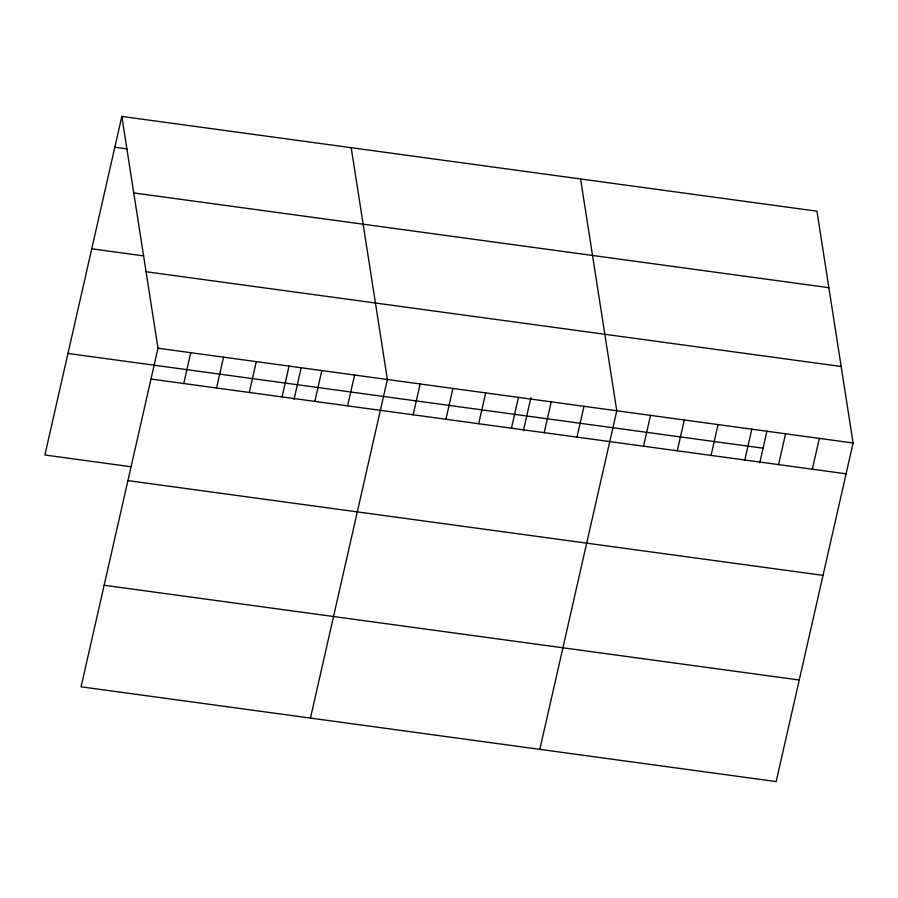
<?xml version="1.0" encoding="UTF-8"?>
<svg xmlns="http://www.w3.org/2000/svg" width="898" height="898" viewBox="0 0 898 898"><rect width="100%" height="100%" fill="white"/><g stroke="black" fill="none" stroke-linecap="round" stroke-linejoin="round"><path stroke-width="1.35" d="M121.825 116.426L157.992 348.233L81.067 686.813L776.175 781.574L853.1 442.995L816.933 211.187L121.825 116.426L44.9 455.005L130.917 466.736M183.764 383.525L190.769 352.701M216.53 387.992L223.535 357.168M249.296 392.46L256.3 361.636M282.073 396.927L289.066 366.103M294.016 399.419L301.223 367.709M314.839 401.395L321.843 370.571M347.605 405.862L354.609 375.038M310.461 718.086L387.375 379.506L351.208 147.699M413.147 414.797L420.152 383.974M445.913 419.265L452.918 388.441M478.69 423.733L485.683 392.909M511.456 428.2L518.46 397.376M523.399 430.681L530.909 397.679M544.222 432.668L551.226 401.844M576.987 437.135L583.992 406.311M539.844 749.347L616.769 410.779L580.591 178.971M643.529 446.194L650.522 415.381M677.283 450.796L684.287 419.983M711.048 455.398L718.052 424.586M744.812 460.012L751.817 429.188M759.742 462.897L766.937 431.197M778.577 464.614L785.57 433.79M812.331 469.216L819.335 438.392M114.821 147.25L127.112 148.922M133.757 192.924L828.865 287.686M91.742 248.813L143.635 255.885M146.06 271.746L841.168 366.496M157.992 348.233L853.1 442.995M67.979 353.453L763.076 448.203M150.987 379.057L846.096 473.818M127.92 480.621L823.028 575.371M104.146 585.26L799.254 680.01"/></g></svg>
